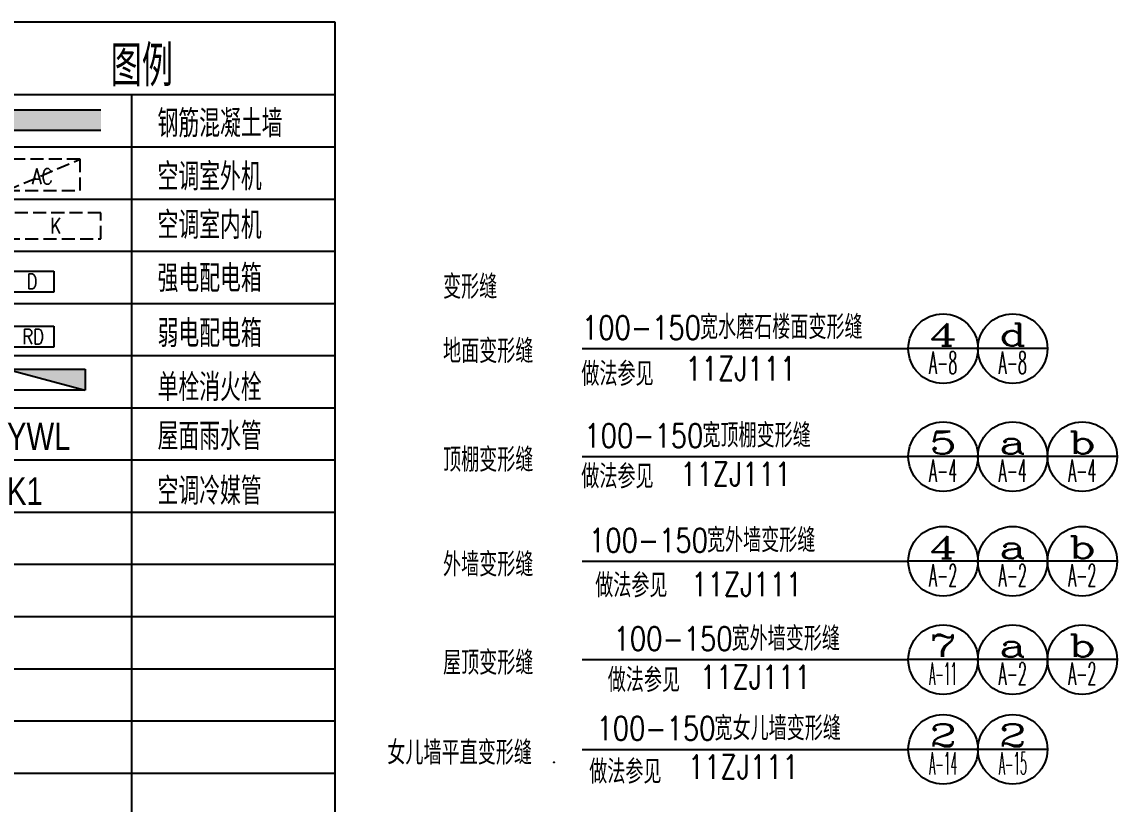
# Model space of a CAD drawing. Extents: x 447078 to 1776277, y 243534 to 519428.
# Drawn here: x 1070709 to 1086449, y 354662 to 365903 of the extents above; entities that cross this region are included whole.
import ezdxf
from ezdxf.enums import TextEntityAlignment as Align

# ---------------------------------------------------------------- set-up
doc = ezdxf.new("R2010")
doc.units = 0
doc.header["$LTSCALE"] = 1000
doc.header["$MEASUREMENT"] = 0
doc.linetypes.add('小说明$0$说明$0$DASH', pattern=[0.35, 0.25, -0.1])
for name, color, linetype in [('G-0-XREF', 2, 'Continuous'), ('PUB_DIM', 3, 'Continuous'), ('PUB_TEXT', 7, 'Continuous'), ('小说明$0$说明$0$ANNO-NOTE', 3, 'Continuous'), ('小说明$0$说明$0$WALL-HATH', 9, 'Continuous')]:
    doc.layers.add(name, color=color, linetype=linetype)
doc.styles.add('_TCH_LABEL', font='COMPLEX', dxfattribs={"bigfont": 'GBCBIG'})
doc.styles.add('CCDI-TOG-02', font='simplex.shx', dxfattribs={"width": 0.8, "bigfont": 'zjdz.shx'})
doc.styles.add('小说明$0$说明$0$CCDI-TOG-02', font='simplex.shx', dxfattribs={"width": 0.8, "bigfont": 'zjdz.shx'})
doc.styles.add('小说明$0$说明$0$CCDI-TOG-05', font='zjdz-s.shx', dxfattribs={"width": 0.8, "bigfont": 'zjdz.shx'})

# ---------------------------------------------------------------- blocks, each defined once
blk = doc.blocks.new('小说明')
at = {"layer": '小说明$0$说明$0$WALL-HATH'}
blk.add_hatch(color=256, dxfattribs=at).paths.add_polyline_path([(13717, 6858), (12816, 6858), (12816, 6658), (13717, 6658)])
at = {"layer": '小说明$0$说明$0$ANNO-NOTE'}
for p, q in [((0, 7700), (15957, 7700)), ((15957, 7700), (15957, 0)), ((15957, 7000), (0, 7000)), ((14009, 7000), (14009, 0)), ((12816, 6858), (13717, 6858)), ((13717, 6658), (12816, 6658)), ((15957, 6500), (12616, 6500)), ((15957, 6000), (12616, 6000)), ((15957, 5500), (12616, 5500)), ((12816, 5312), (13266, 5312)), ((13266, 5312), (13266, 5112)), ((13266, 5112), (12816, 5112)), ((15957, 5000), (12616, 5000)), ((12816, 4784), (13266, 4784)), ((13266, 4784), (13266, 4584)), ((13266, 4584), (12816, 4584)), ((15957, 4500), (12616, 4500)), ((12816, 4373), (13566, 4173)), ((12816, 4373), (13566, 4373)), ((13566, 4373), (13566, 4173)), ((13566, 4173), (12816, 4173)), ((15957, 4000), (12616, 4000)), ((15957, 3500), (12616, 3500)), ((15957, 3000), (12616, 3000)), ((15957, 2500), (12616, 2500)), ((15957, 2000), (12616, 2000)), ((15957, 1500), (12616, 1500)), ((15957, 1500), (12616, 1500)), ((15957, 1000), (12616, 1000)), ((15957, 1000), (12616, 1000)), ((15957, 500), (12616, 500)), ((15957, 500), (12616, 500))]:
    blk.add_line(p, q, dxfattribs=at)
at = {"layer": '小说明$0$说明$0$ANNO-NOTE', "linetype": '小说明$0$说明$0$DASH', "ltscale": 0.5}
for p, q in [((12816, 6085), (13516, 6385)), ((13516, 6385), (12816, 6385)), ((13516, 6085), (13516, 6385)), ((12816, 6085), (13516, 6085)), ((13716, 5871), (12816, 5871)), ((13716, 5621), (13716, 5871)), ((12816, 5621), (13716, 5621))]:
    blk.add_line(p, q, dxfattribs=at)
at = {"layer": '小说明$0$说明$0$ANNO-NOTE'}
blk.add_solid([(12816, 4373), (13566, 4173), (13566, 4373)], dxfattribs=at)
at = {"layer": '小说明$0$说明$0$ANNO-NOTE', "width": 0.8}
for s, height, style, p in [('图例', 393.8, '小说明$0$说明$0$CCDI-TOG-05', (13809, 7082)), ('钢筋混凝土墙', 262.5, '小说明$0$说明$0$CCDI-TOG-05', (14259, 6595)), ('空调室外机', 262.5, '小说明$0$说明$0$CCDI-TOG-05', (14259, 6085)), ('空调室内机', 262.5, '小说明$0$说明$0$CCDI-TOG-05', (14259, 5621)), ('强电配电箱', 262.5, '小说明$0$说明$0$CCDI-TOG-05', (14259, 5112)), ('D', 144, '小说明$0$说明$0$CCDI-TOG-02', (13005, 5141)), ('弱电配电箱', 262.5, '小说明$0$说明$0$CCDI-TOG-05', (14259, 4584)), ('RD', 144, '小说明$0$说明$0$CCDI-TOG-02', (12964, 4613)), ('单栓消火栓', 262.5, '小说明$0$说明$0$CCDI-TOG-05', (14259, 4067)), ('屋面雨水管', 262.5, '小说明$0$说明$0$CCDI-TOG-05', (14259, 3599)), ('YWL', 262.5, '小说明$0$说明$0$CCDI-TOG-05', (12816, 3599)), ('空调冷媒管', 262.5, '小说明$0$说明$0$CCDI-TOG-05', (14259, 3073)), ('K1', 262.5, '小说明$0$说明$0$CCDI-TOG-05', (12816, 3073))]:
    blk.add_text(s, height=height, dxfattribs=dict(at, style=style)).set_placement(p)
at = {"layer": '小说明$0$说明$0$ANNO-NOTE', "linetype": '小说明$0$说明$0$DASH', "style": '小说明$0$说明$0$CCDI-TOG-02', "width": 0.8}
for s, p in [('AC', (13055, 6144)), ('K', (13231, 5674))]:
    blk.add_text(s, height=150, dxfattribs=at).set_placement(p)
blk = doc.blocks.new('A$C3BF64C10')
at = {"layer": 'PUB_DIM'}
for p, q in [((1842, -380), (6527, -380)), ((7527, -380), (6527, -380)), ((8527, -380), (7527, -380)), ((1842, -1932), (6527, -1932)), ((7527, -1932), (6527, -1932)), ((8527, -1932), (7527, -1932)), ((9527, -1932), (8527, -1932)), ((1842, -3436), (6527, -3436)), ((7527, -3436), (6527, -3436)), ((8527, -3436), (7527, -3436)), ((9527, -3436), (8527, -3436)), ((1842, -4850), (6527, -4850)), ((7527, -4850), (6527, -4850)), ((8527, -4850), (7527, -4850)), ((9527, -4850), (8527, -4850)), ((1842, -6139), (6527, -6139)), ((7527, -6139), (6527, -6139)), ((8527, -6139), (7527, -6139)), ((1434, -6327), (1434, -6327))]:
    blk.add_line(p, q, dxfattribs=at)
for centre, radius in [((7027, -380), 500), ((8027, -380), 500), ((7027, -1932), 500), ((8027, -1932), 500), ((9027, -1932), 500), ((7027, -3436), 500), ((8027, -3436), 500), ((9027, -3436), 500), ((7027, -4850), 500), ((8027, -4850), 500), ((9027, -4850), 500), ((7027, -6139), 500), ((8027, -6139), 500), ((1434, -6327), 2.5)]:
    blk.add_circle(centre, radius, dxfattribs=at)
at = {"layer": 'PUB_TEXT', "style": 'CCDI-TOG-02', "width": 0.8}
for s, p in [('变形缝', (-160, 337)), ('100-150', (1836, -249)), ('宽水磨石楼面变形缝', (3532, -242)), ('地面变形缝', (-160, -587)), ('做法参见', (1828, -915)), ('11ZJ111', (3323, -837)), ('100-150', (1871, -1801)), ('宽顶棚变形缝', (3567, -1799)), ('顶棚变形缝', (-160, -2149)), ('做法参见', (1827, -2389)), ('11ZJ111', (3248, -2354)), ('100-150', (1937, -3305)), ('宽外墙变形缝', (3633, -3305)), ('外墙变形缝', (-160, -3654)), ('做法参见', (2027, -3955)), ('11ZJ111', (3407, -3937)), ('100-150', (2291, -4719)), ('宽外墙变形缝', (3986, -4719)), ('屋顶变形缝', (-160, -5066)), ('做法参见', (2208, -5315)), ('11ZJ111', (3531, -5271)), ('宽女儿墙变形缝', (3740, -6008)), ('100-150', (2045, -6008)), ('女儿墙平直变形缝', (-960, -6358)), ('做法参见', (1941, -6631)), ('11ZJ111', (3358, -6561))]:
    blk.add_text(s, height=341.8, dxfattribs=at).set_placement(p)
at = {"layer": 'PUB_TEXT', "style": '_TCH_LABEL'}
for s, width, p, p2 in [('4', 1.640625, (6826, -340), (7229, -340)), ('d', 1.640625, (7826, -340), (8229, -340)), ('A-8', 0.430328, (6826, -742), (7229, -742)), ('A-8', 0.430328, (7826, -742), (8229, -742)), ('5', 1.875, (6826, -1892), (7229, -1892)), ('b', 1.640625, (8826, -1892), (9229, -1892)), ('a', 1.75, (7826, -1892), (8229, -1892)), ('A-4', 0.416667, (6826, -2295), (7229, -2295)), ('A-4', 0.416667, (7826, -2295), (8229, -2295)), ('A-4', 0.416667, (8826, -2295), (9229, -2295)), ('4', 1.640625, (6826, -3396), (7229, -3396)), ('b', 1.640625, (8826, -3396), (9229, -3396)), ('a', 1.75, (7826, -3396), (8229, -3396)), ('A-2', 0.430328, (6826, -3798), (7229, -3798)), ('A-2', 0.430328, (7826, -3798), (8229, -3798)), ('A-2', 0.430328, (8826, -3798), (9229, -3798)), ('7', 1.875, (6826, -4809), (7229, -4809)), ('b', 1.640625, (8826, -4809), (9229, -4809)), ('a', 1.75, (7826, -4809), (8229, -4809)), ('A-11', 0.369718, (6826, -5212), (7229, -5212)), ('A-2', 0.430328, (7826, -5212), (8229, -5212)), ('A-2', 0.430328, (8826, -5212), (9229, -5212)), ('2', 1.875, (6826, -6099), (7229, -6099)), ('2', 1.875, (7826, -6099), (8229, -6099)), ('A-14', 0.336538, (6826, -6502), (7229, -6502)), ('A-15', 0.345395, (7826, -6502), (8229, -6502))]:
    blk.add_text(s, height=322, dxfattribs=dict(at, width=width)).set_placement(p, p2, align=Align.FIT)

msp = doc.modelspace()

# ---------------------------------------------------------------- block references
at = {"layer": 'G-0-XREF', "xscale": 1.5, "yscale": 1.5, "zscale": 1.5}
msp.add_blockref('小说明', (1051270.2, 354353.4), dxfattribs=at)
at = {"layer": 'G-0-XREF', "ltscale": 5}
msp.add_blockref('A$C3BF64C10', (1076921.3, 361588), dxfattribs=at)

doc.saveas('drawing.dxf')
